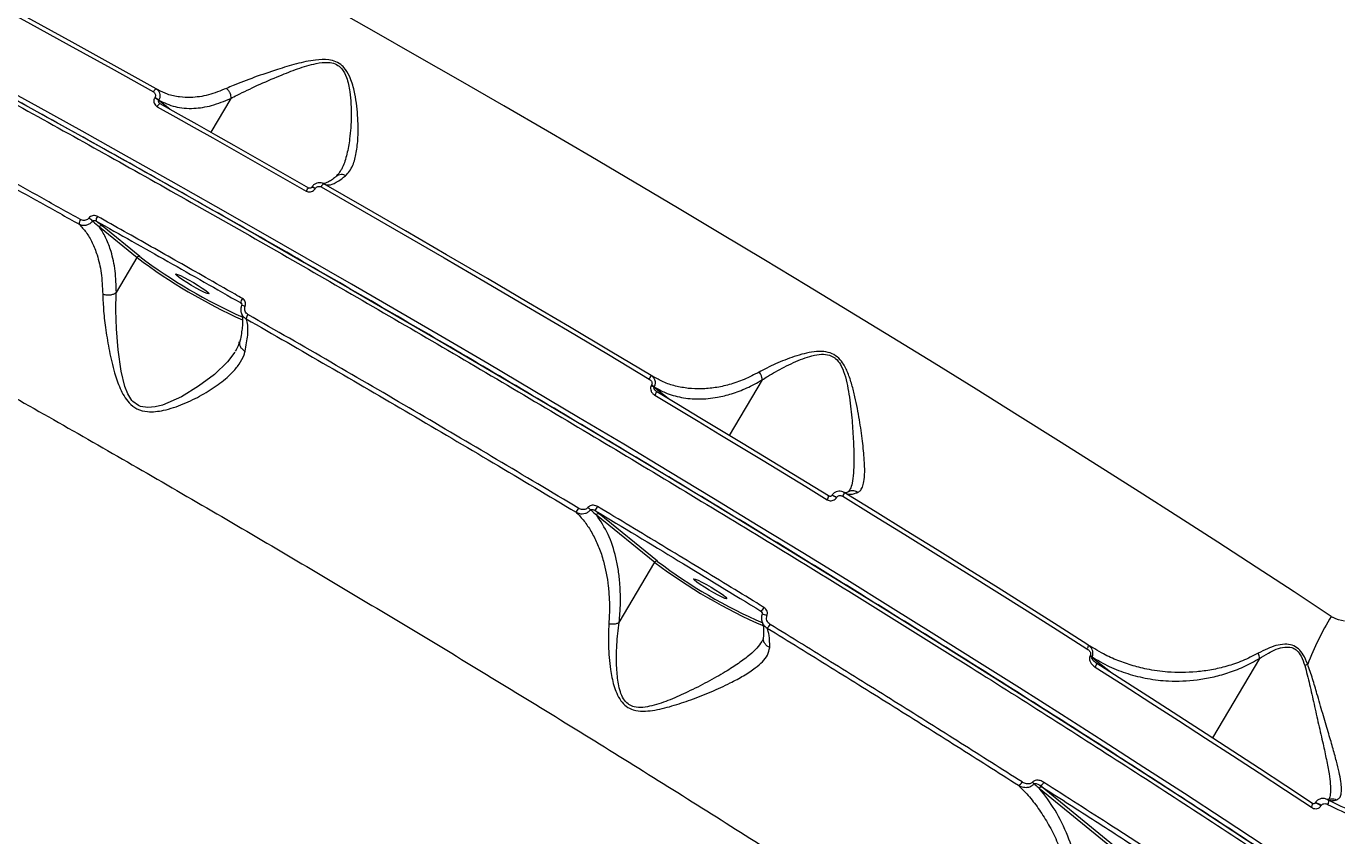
# Model space of a CAD drawing. Header units: millimetres. Extents: x -6879 to 7341, y -8047 to 7187.
# Drawn here: x -119.9 to 183, y 2121.7 to 2308.8 of the extents above; entities that cross this region are included whole.
import ezdxf

# ---------------------------------------------------------------- set-up
doc = ezdxf.new("R2010")
doc.units = ezdxf.units.MM
for name, color, linetype in [('DIKOM_ОБЪЕКТ', 7, 'Continuous'), ('DIKOM_РАЗМЕР_ЗОНА', 7, 'Continuous'), ('DIKOM_РАЗМЕР_ОБЪЕКТА', 7, 'Continuous')]:
    doc.layers.add(name, color=color, linetype=linetype)
doc.styles.add('style1', font='arial.ttf', dxfattribs={"width": 0.8})
doc.dimstyles.new('1-50', dxfattribs={"dimtxt": 300, "dimasz": 200, "dimexe": 100, "dimexo": 0, "dimgap": 100, "dimtad": 0, "dimdec": 0, "dimtxsty": 'style1', "dimcen": 0, "dimclrd": 7, "dimclre": 7, "dimadec": 1, "dimazin": 2, "dimtfac": 1, "dimtdec": 0, "dimtmove": 1, "dimatfit": 3, "dimfxl": 0, "dimlwd": 25, "dimlwe": 18, "dimarcsym": 0})

# ---------------------------------------------------------------- blocks, each defined once
blk = doc.blocks.new('*D19')
at = {"layer": 'Defpoints', "color": 0, "transparency": 16777216}
for p in [(5624.04, 6094.27), (-4435.35, 2864.29), (5624.04, -2640.11)]:
    blk.add_point(p, dxfattribs=at)
at = {"layer": 'DIKOM_РАЗМЕР_ОБЪЕКТА', "color": 7, "lineweight": 18, "transparency": 16777216}
for p, q in [((-4435.35, 2864.29), (-4435.35, 6194.27)), ((5624.04, -2640.11), (5624.04, 6194.27))]:
    blk.add_line(p, q, dxfattribs=at)
at = {"layer": 'DIKOM_РАЗМЕР_ОБЪЕКТА', "color": 7, "lineweight": 25, "transparency": 16777216}
for p, q in [((-4235.35, 6094.27), (2113.67, 6094.27)), ((5424.04, 6094.27), (3193.46, 6094.27))]:
    blk.add_line(p, q, dxfattribs=at)
at = {"layer": 'DIKOM_РАЗМЕР_ОБЪЕКТА', "color": 7, "transparency": 16777216}
for points in [[(-4235.35, 6127.6), (-4235.35, 6060.94), (-4435.35, 6094.27)], [(5424.04, 6127.6), (5424.04, 6060.94), (5624.04, 6094.27)]]:
    blk.add_solid(points, dxfattribs=at)
at = {"layer": 'DIKOM_РАЗМЕР_ОБЪЕКТА', "color": 0, "transparency": 16777216, "insert": (2653.56, 6094.27), "char_height": 300, "attachment_point": 5, "style": 'style1'}
blk.add_mtext('10100', dxfattribs=at)
blk = doc.blocks.new('*D17')
at = {"layer": 'Defpoints', "color": 0, "transparency": 16777216}
for p in [(-5935.35, 6990.27), (-5935.35, 998.27), (7340.79, -2830.86)]:
    blk.add_point(p, dxfattribs=at)
at = {"layer": 'DIKOM_РАЗМЕР_ЗОНА', "color": 7, "lineweight": 18, "transparency": 16777216}
for p, q in [((-5935.35, 998.27), (-5935.35, 7090.27)), ((7340.79, -2830.86), (7340.79, 7090.27))]:
    blk.add_line(p, q, dxfattribs=at)
at = {"layer": 'DIKOM_РАЗМЕР_ЗОНА', "color": 7, "lineweight": 25, "transparency": 16777216}
for p, q in [((-5735.35, 6990.27), (2016.67, 6990.27)), ((7140.79, 6990.27), (3096.46, 6990.27))]:
    blk.add_line(p, q, dxfattribs=at)
at = {"layer": 'DIKOM_РАЗМЕР_ЗОНА', "color": 7, "transparency": 16777216}
for points in [[(-5735.35, 7023.6), (-5735.35, 6956.94), (-5935.35, 6990.27)], [(7140.79, 7023.6), (7140.79, 6956.94), (7340.79, 6990.27)]]:
    blk.add_solid(points, dxfattribs=at)
at = {"layer": 'DIKOM_РАЗМЕР_ЗОНА', "color": 0, "transparency": 16777216, "insert": (2556.56, 6990.27), "char_height": 300, "attachment_point": 5, "style": 'style1'}
blk.add_mtext('13300', dxfattribs=at)

msp = doc.modelspace()

# ---------------------------------------------------------------- linework, layer by layer
at = {"layer": 'DIKOM_ОБЪЕКТ', "color": 7, "linetype": 'Continuous', "lineweight": 15}
for p, q in [((-89.45, 2294.12), (-89.85, 2294.31)), ((-90.16, 2292.32), (-90.2, 2292.25)), ((-89.27, 2291.66), (-89.23, 2291.73)), ((-86.74, 2289.64), (-89.27, 2291.66)), ((-72.65, 2292.13), (-77.27, 2284.31)), ((-47.17, 2275.54), (-47.35, 2275.22)), ((-53.87, 2271.66), (-53.9, 2271.61)), ((-53.13, 2271.26), (-53.1, 2271.3)), ((-103.01, 2262.43), (-94.29, 2255.34)), ((-93.66, 2255.57), (-102.37, 2262.66)), ((-99.08, 2247.24), (-94.29, 2255.34)), ((-70.34, 2244.86), (-70.11, 2244.54)), ((-70.14, 2244.26), (-70.13, 2244.24)), ((-71.4, 2233.99), (-71.56, 2233.68)), ((24.95, 2227.85), (24.52, 2228.07)), ((50.21, 2227.05), (42.61, 2214.21)), ((24.63, 2225.83), (24.58, 2225.74)), ((25.23, 2225.31), (25.29, 2225.4)), ((28.49, 2222.72), (25.23, 2225.31)), ((25.82, 2224.32), (25.69, 2224.42)), ((65.56, 2200.23), (65.58, 2200.22)), ((66.32, 2200.37), (66.3, 2200.34)), ((67.36, 2199.82), (67.38, 2199.84)), ((70.3, 2201.37), (70.17, 2201.15)), ((12.53, 2196.08), (11.56, 2196.86)), ((11.9, 2195.85), (25.38, 2184.88)), ((26.02, 2185.11), (12.53, 2196.08)), ((17.16, 2170.98), (25.38, 2184.88)), ((49.92, 2173.6), (50.2, 2173.22)), ((50.19, 2172.91), (50.2, 2172.89)), ((126.54, 2165.21), (125.48, 2165.84)), ((126.05, 2163.3), (125.98, 2163.2)), ((126.4, 2162.91), (126.46, 2163.02)), ((130.71, 2159.48), (126.4, 2162.91)), ((127.37, 2161.61), (127.19, 2161.77)), ((165.15, 2162.65), (154.29, 2144.3)), ((114.89, 2132.9), (114.44, 2133.26)), ((137.33, 2114.65), (114.89, 2132.9)), ((114.25, 2132.67), (136.69, 2114.42)), ((178.09, 2129.34), (178.04, 2129.26)), ((178.05, 2129.24), (178.04, 2129.26)), ((179.37, 2128.57), (179.41, 2128.64))]:
    msp.add_line(p, q, dxfattribs=at)
at = {"layer": 'DIKOM_ОБЪЕКТ', "color": 7, "linetype": 'Continuous', "lineweight": 15, "flags": 128}
for points in [[(-166.38, 2335.01), (-157.23, 2330.14), (-147.97, 2325.18), (-138.61, 2320.13), (-129.15, 2314.99), (-119.61, 2309.77), (-109.98, 2304.47), (-100.29, 2299.09), (-90.53, 2293.65)], [(-89.85, 2294.31), (-99.59, 2299.74), (-109.27, 2305.11), (-118.87, 2310.4), (-128.39, 2315.61), (-137.83, 2320.73), (-147.17, 2325.77), (-156.41, 2330.72), (-165.54, 2335.58)], [(181.72, 2172.39), (173.14, 2178.04), (164.41, 2183.75), (155.54, 2189.51), (146.52, 2195.32), (137.37, 2201.17), (128.11, 2207.06), (118.72, 2212.98), (109.24, 2218.93), (99.66, 2224.9), (89.99, 2230.89), (80.24, 2236.88), (70.42, 2242.88), (60.55, 2248.88), (50.62, 2254.88), (40.65, 2260.86), (30.65, 2266.82), (20.63, 2272.76), (10.59, 2278.67), (0.55, 2284.55), (-9.49, 2290.38), (-19.51, 2296.18), (-29.51, 2301.92), (-39.47, 2307.6), (-49.4, 2313.22)], [(-127.54, 2294.64), (-117.47, 2289.09), (-107.31, 2283.46), (-97.08, 2277.75), (-86.8, 2271.96), (-76.45, 2266.11), (-66.07, 2260.2), (-55.64, 2254.23), (-45.19, 2248.2), (-34.73, 2242.13), (-24.25, 2236.02), (-13.77, 2229.87), (-3.3, 2223.69), (7.16, 2217.48), (17.58, 2211.25), (27.98, 2205.01), (38.33, 2198.75), (48.63, 2192.49), (58.86, 2186.23), (69.03, 2179.97), (79.12, 2173.72), (89.13, 2167.49), (99.04, 2161.28), (108.85, 2155.09), (118.54, 2148.94), (128.12, 2142.82), (137.57, 2136.75), (146.88, 2130.72), (156.05, 2124.74), (165.07, 2118.82)], [(166.03, 2119.5), (156.99, 2125.44), (147.79, 2131.43), (138.46, 2137.47), (128.99, 2143.56), (119.39, 2149.69), (109.67, 2155.86), (99.84, 2162.06), (89.91, 2168.29), (79.88, 2174.54), (69.76, 2180.8), (59.57, 2187.07), (49.31, 2193.35), (38.98, 2199.63), (28.61, 2205.9), (18.19, 2212.16), (7.74, 2218.4), (-2.74, 2224.62), (-13.24, 2230.82), (-23.74, 2236.98), (-34.25, 2243.11), (-44.74, 2249.2), (-55.21, 2255.23), (-65.66, 2261.22), (-76.07, 2267.14), (-86.44, 2273.01), (-96.75, 2278.81), (-107, 2284.53), (-117.18, 2290.18), (-127.29, 2295.75)], [(-89.85, 2294.31), (-89.9, 2294.32), (-89.97, 2294.3), (-90.04, 2294.25), (-90.13, 2294.18), (-90.23, 2294.07), (-90.33, 2293.95), (-90.43, 2293.8), (-90.53, 2293.65)], [(-88.96, 2290.89), (-88.99, 2290.9), (-89.05, 2290.89), (-89.13, 2290.85), (-89.22, 2290.77), (-89.32, 2290.66), (-89.42, 2290.54), (-89.53, 2290.39), (-89.63, 2290.22)], [(-54.58, 2271.41), (-58.9, 2273.88), (-63.22, 2276.34), (-67.52, 2278.79), (-71.83, 2281.23), (-76.12, 2283.66), (-80.41, 2286.08), (-84.68, 2288.48), (-88.95, 2290.88)], [(-89.63, 2290.22), (-85.35, 2287.82), (-81.07, 2285.41), (-76.77, 2282.99), (-72.47, 2280.55), (-68.16, 2278.11), (-63.84, 2275.65), (-59.51, 2273.19), (-55.18, 2270.71)], [(24.52, 2228.07), (15.09, 2233.7), (5.64, 2239.31), (-3.83, 2244.9), (-13.3, 2250.46), (-22.78, 2256), (-32.25, 2261.5), (-41.7, 2266.96), (-51.14, 2272.38)], [(-51.73, 2271.67), (-42.27, 2266.24), (-32.79, 2260.76), (-23.3, 2255.25), (-13.81, 2249.7), (-4.31, 2244.13), (5.17, 2238.52), (14.65, 2232.9), (24.1, 2227.26)], [(-77.7, 2246.92), (-78.07, 2247.01), (-78.73, 2247.29), (-79.6, 2247.72), (-80.63, 2248.27), (-81.73, 2248.91), (-82.81, 2249.57), (-83.79, 2250.2), (-84.58, 2250.75), (-85.12, 2251.19), (-85.36, 2251.46), (-85.3, 2251.55), (-84.92, 2251.46), (-84.27, 2251.19), (-83.4, 2250.75), (-82.37, 2250.2), (-81.27, 2249.57), (-80.19, 2248.91), (-79.21, 2248.27), (-78.42, 2247.72), (-77.88, 2247.29), (-77.63, 2247.01), (-77.7, 2246.92)], [(-71.69, 2233.45), (-73.38, 2231.27), (-76.43, 2228.32), (-80.08, 2225.57), (-84.05, 2223.15), (-88.43, 2221.25), (-90.08, 2220.82), (-91.78, 2220.64), (-93.48, 2220.9), (-93.97, 2221.11), (-95.24, 2222.04), (-95.49, 2222.32), (-96.45, 2223.84), (-97.12, 2225.52), (-97.99, 2229.07), (-98.68, 2234.02), (-99.04, 2238.88), (-99.18, 2243.2), (-99.09, 2247.23), (-99.09, 2247.24), (-99.09, 2247.24)], [(65.56, 2200.23), (60.64, 2203.24), (55.7, 2206.26), (50.75, 2209.27), (45.79, 2212.28), (40.81, 2215.29), (35.82, 2218.3), (30.83, 2221.31), (25.82, 2224.32)], [(25.41, 2223.5), (30.43, 2220.49), (35.44, 2217.48), (40.44, 2214.46), (45.42, 2211.44), (50.4, 2208.42), (55.36, 2205.4), (60.31, 2202.38), (65.25, 2199.36)], [(68.82, 2200.16), (76.04, 2195.72), (83.21, 2191.29), (90.34, 2186.86), (97.43, 2182.44), (104.47, 2178.03), (111.47, 2173.64), (118.4, 2169.26), (125.29, 2164.89)], [(125.48, 2165.84), (118.62, 2170.19), (111.69, 2174.57), (104.72, 2178.95), (97.69, 2183.35), (90.62, 2187.76), (83.5, 2192.17), (76.34, 2196.6), (69.15, 2201.02)], [(41.97, 2176.46), (41.6, 2176.55), (40.95, 2176.82), (40.07, 2177.26), (39.04, 2177.81), (37.94, 2178.44), (36.86, 2179.1), (35.89, 2179.74), (35.1, 2180.29), (34.56, 2180.72), (34.31, 2181), (34.38, 2181.09), (34.75, 2181), (35.4, 2180.72), (36.28, 2180.29), (37.31, 2179.74), (38.41, 2179.1), (39.49, 2178.44), (40.46, 2177.81), (41.25, 2177.26), (41.79, 2176.82), (42.04, 2176.55), (41.97, 2176.46)], [(125.48, 2165.84), (125.53, 2165.79), (125.55, 2165.72), (125.56, 2165.62), (125.54, 2165.5), (125.5, 2165.36), (125.45, 2165.21), (125.37, 2165.05), (125.29, 2164.89)], [(127.37, 2161.61), (127.42, 2161.58), (127.46, 2161.51), (127.47, 2161.41), (127.46, 2161.29), (127.42, 2161.15), (127.37, 2160.99), (127.29, 2160.82), (127.2, 2160.65)], [(127.2, 2160.65), (133.66, 2156.53), (140.07, 2152.42), (146.41, 2148.33), (152.7, 2144.26), (158.92, 2140.22), (165.07, 2136.2), (171.15, 2132.2), (177.17, 2128.24)], [(177.21, 2129.28), (171.22, 2133.23), (165.15, 2137.22), (159.01, 2141.23), (152.8, 2145.26), (146.53, 2149.32), (140.2, 2153.4), (133.81, 2157.5), (127.37, 2161.61)], [(180.95, 2129.99), (181.02, 2129.93), (181.07, 2129.84), (181.1, 2129.72), (181.11, 2129.59), (181.1, 2129.43), (181.06, 2129.27), (181, 2129.1), (180.92, 2128.93)], [(177.17, 2128.24), (177.26, 2128.41), (177.33, 2128.58), (177.37, 2128.74), (177.39, 2128.9), (177.38, 2129.03), (177.35, 2129.14), (177.29, 2129.22), (177.21, 2129.28)]]:
    msp.add_lwpolyline(points, dxfattribs=at)
at = {"layer": 'DIKOM_ОБЪЕКТ', "color": 7, "linetype": 'Continuous', "lineweight": 15}
for centre, radius, start, end in [((-94.01, 2285.28), 7.95, 53.4072, 61.3693), ((-93.95, 2285.38), 7.91, 53.3902, 61.3864), ((-50.33, 2271.12), 1.5, 122.5169, 158.3648), ((-53.85, 2270.21), 1.42, 121.2384, 159.2357), ((-54.32, 2269.67), 1.98, 53.0387, 77.7026), ((-54.3, 2269.71), 1.99, 53.0824, 77.6375), ((-106.06, 2263.12), 1.62, 142.541, 182.0314), ((-114.65, 2252.37), 15.23, 48.5258, 52.724), ((-102.27, 2263.91), 1.52, 141.3387, 183.8582), ((-102.57, 2262.2), 0.498, 67.2064, 152.5627), ((-93.85, 2255.11), 0.498, 67.1902, 152.6048), ((-16.97, 2358.31), 128.77, 233.0997, 245.7368), ((-19.22, 2354.57), 123.86, 233.0612, 245.8644), ((-68.15, 2244.55), 2.21, 143.6018, 172.1329), ((-70.16, 2242.53), 1.74, 60.2773, 89.0458), ((-66.59, 2240.72), 2.55, 144.8249, 169.3056), ((20.83, 2229.47), 3.96, 325.9405, 339.1813), ((21.21, 2219.97), 6.68, 53.0229, 59.7609), ((21.29, 2220.09), 6.65, 53.0095, 59.784), ((23.08, 2225.18), 2.87, 324.1679, 342.3862), ((64.23, 2200.24), 1.34, 319.0347, 359.3608), ((65.45, 2197.29), 3.17, 52.9206, 74.3843), ((65.47, 2197.32), 3.16, 52.9034, 74.4119), ((67.81, 2201.02), 1.34, 319.3817, 359.9961), ((1.9, 2200.62), 6.74, 321.9681, 331.1236), ((6.13, 2192.69), 6.18, 44.5696, 52.0163), ((7.57, 2200.21), 5.21, 319.9453, 331.9138), ((12.34, 2195.62), 0.498, 67.1998, 152.5883), ((25.83, 2184.65), 0.498, 67.1968, 152.5792), ((99.84, 2283.37), 123.47, 232.9118, 246.4734), ((98.54, 2281.12), 120.33, 232.9365, 246.3956), ((48.72, 2175.32), 2.09, 305.1372, 335.5479), ((49.28, 2168.44), 4.57, 63.4882, 78.4468), ((246.73, 2133.72), 75.64, 149.2567, 158.5918), ((49.98, 2171.52), 2.28, 306.7209, 334.3849), ((123.26, 2158.81), 5.16, 52.5385, 58.0988), ((123.3, 2158.89), 5.19, 52.5483, 58.0734), ((171.68, 2171.1), 10.81, 291.3939, 295.3049), ((109, 2134.64), 1.39, 289.2154, 336.8407), ((110.59, 2131.56), 3.26, 40.8995, 50.0303), ((114.69, 2132.44), 0.498, 67.1866, 152.6084), ((114.15, 2134.46), 1.23, 283.6629, 338.9276), ((176.76, 2125.2), 4.26, 52.2673, 72.4643), ((176.81, 2125.27), 4.26, 52.2711, 72.4647)]:
    msp.add_arc(centre, radius, start, end, dxfattribs=at)
for points, knots in [([(-378.21, 2407.52), (-377.37, 2407.49), (-375.1, 2407.41), (-370.52, 2406.74), (-364.2, 2405.33), (-356.76, 2403.24), (-348.18, 2400.45), (-338.47, 2396.96), (-327.84, 2392.84), (-316.35, 2388.12), (-304.07, 2382.84), (-290.81, 2376.92), (-276.57, 2370.35), (-261.38, 2363.13), (-245.56, 2355.44), (-229.19, 2347.29), (-212.36, 2338.75), (-194.77, 2329.66), (-176.47, 2320.05), (-157.5, 2309.93), (-138.51, 2299.64), (-119.58, 2289.25), (-100.79, 2278.81), (-81.62, 2268.02), (-62.1, 2256.91), (-42.29, 2245.5), (-22.37, 2233.89), (-2.38, 2222.11), (17.62, 2210.2), (37.67, 2198.11), (57.73, 2185.89), (77.71, 2173.56), (97.18, 2161.41), (116.08, 2149.47), (134.36, 2137.77), (152.34, 2126.12), (169.93, 2114.57), (187.05, 2103.16), (202.39, 2092.78), (211.74, 2086.34), (215.87, 2083.49)], [0, 0, 0, 0, 0.0156515, 0.0421674, 0.0687037, 0.0952198, 0.122506, 0.1498141, 0.1771006, 0.2036165, 0.2301528, 0.2566687, 0.2839552, 0.3112634, 0.3385495, 0.3650654, 0.391602, 0.418118, 0.4454041, 0.4727126, 0.4999988, 0.52556, 0.5511396, 0.5767008, 0.6029495, 0.629218, 0.6554666, 0.6819827, 0.7085192, 0.7350352, 0.7623214, 0.78963, 0.816916, 0.8434322, 0.8699686, 0.8964847, 0.9237711, 0.9510795, 0.9783657, 1, 1, 1, 1]), ([(215.81, 2084.61), (211.69, 2087.45), (202.44, 2093.81), (187.31, 2104.05), (170.48, 2115.27), (153, 2126.75), (134.98, 2138.44), (116.49, 2150.27), (97.58, 2162.22), (78.28, 2174.27), (58.63, 2186.39), (38.7, 2198.55), (18.57, 2210.68), (-1.66, 2222.74), (-21.68, 2234.54), (-41.45, 2246.06), (-60.95, 2257.29), (-80.37, 2268.35), (-99.62, 2279.18), (-118.62, 2289.75), (-137.55, 2300.15), (-156.37, 2310.34), (-175.03, 2320.29), (-193.24, 2329.86), (-210.92, 2339), (-227.98, 2347.67), (-244.37, 2355.83), (-260.05, 2363.46), (-275, 2370.56), (-289.18, 2377.11), (-302.53, 2383.08), (-314.99, 2388.44), (-325.78, 2392.87), (-335.06, 2396.49), (-343.03, 2399.43), (-350.34, 2401.94), (-357.07, 2404.06), (-363.07, 2405.68), (-366.88, 2406.62), (-368.46, 2406.87), (-368.49, 2406.87)], [0, 0, 0, 0, 0.022643, 0.050731, 0.078907, 0.107128, 0.135349, 0.163525, 0.191612, 0.2197, 0.247876, 0.276097, 0.304318, 0.332494, 0.360581, 0.387634, 0.414765, 0.441936, 0.469108, 0.496239, 0.523291, 0.551379, 0.579555, 0.607776, 0.635996, 0.664172, 0.69226, 0.720347, 0.748523, 0.776744, 0.804965, 0.833141, 0.861229, 0.883988, 0.90677, 0.929552, 0.952311, 0.975868, 0.999452, 1, 1, 1, 1]), ([(-358.23, 2337.45), (-355.94, 2336.79), (-351.36, 2335.48), (-343.27, 2332.72), (-334.32, 2329.4), (-324.46, 2325.49), (-313.77, 2321.02), (-302.27, 2315.98), (-289.96, 2310.38), (-276.87, 2304.24), (-263.05, 2297.58), (-248.58, 2290.43), (-233.51, 2282.83), (-217.89, 2274.79), (-201.72, 2266.32), (-185.06, 2257.44), (-167.95, 2248.18), (-150.48, 2238.58), (-132.73, 2228.7), (-114.74, 2218.54), (-96.54, 2208.13), (-78.16, 2197.48), (-59.67, 2186.64), (-41.16, 2175.65), (-22.72, 2164.56), (-4.38, 2153.4), (13.82, 2142.18), (31.85, 2130.93), (49.65, 2119.68), (67.12, 2108.49), (84.19, 2097.41), (99.57, 2087.28), (113.35, 2078.09), (121.47, 2072.59), (125.53, 2069.84)], [0, 0, 0, 0, 0.0315566, 0.063213, 0.0949198, 0.1266266, 0.158283, 0.1898394, 0.2213972, 0.2530544, 0.284762, 0.31647, 0.3481275, 0.3796851, 0.4112654, 0.4429444, 0.4746742, 0.5064042, 0.5380838, 0.5696641, 0.6012951, 0.6330254, 0.6648065, 0.6965876, 0.7283185, 0.7599502, 0.7916593, 0.8234678, 0.8553269, 0.8871864, 0.9189953, 0.9507052, 0.9753525, 1, 1, 1, 1]), ([(-107.35, 2264.11), (-110.35, 2265.78), (-119.12, 2270.69), (-133.52, 2278.65), (-150.47, 2287.93), (-167.21, 2296.98), (-178.12, 2302.79), (-183.58, 2305.69)], [0, 0, 0, 0, 0.114455, 0.334765, 0.555076, 0.777538, 1, 1, 1, 1]), ([(-183.74, 2304.56), (-178.35, 2301.69), (-167.57, 2295.95), (-150.92, 2286.95), (-133.96, 2277.67), (-119.48, 2269.66), (-110.68, 2264.74), (-107.68, 2263.06)], [0, 0, 0, 0, 0.220311, 0.440621, 0.663084, 0.885546, 1, 1, 1, 1]), ([(-46.1, 2274.25), (-45.78, 2274.58), (-45.11, 2275.25), (-44.24, 2276.98), (-43.54, 2279.53), (-43.14, 2283.39), (-43.19, 2287.34), (-43.55, 2291.04), (-44.09, 2294.09), (-44.92, 2296.95), (-46.05, 2298.86), (-47.14, 2299.96), (-48.27, 2300.69), (-50.4, 2301.21), (-53.56, 2301.04), (-57.54, 2300.14), (-62.3, 2298.71), (-67.27, 2296.99), (-71.16, 2295.51), (-73.1, 2294.66), (-73.62, 2294.44)], [0, 0, 0, 0, 0.044063, 0.088956, 0.162485, 0.238203, 0.335243, 0.385262, 0.43526, 0.493549, 0.532134, 0.540207, 0.566558, 0.592738, 0.638271, 0.707601, 0.778722, 0.871002, 0.966036, 1, 1, 1, 1]), ([(-72.64, 2292.13), (-72.64, 2292.13), (-72.23, 2292.4), (-70.15, 2293.36), (-66.56, 2295.17), (-61.75, 2297.2), (-57.23, 2299.03), (-53.47, 2300.18), (-50.48, 2300.59), (-48.5, 2300.22), (-47.63, 2299.65), (-47.16, 2299.19), (-46.55, 2298.51), (-45.63, 2296.62), (-44.91, 2292.86), (-44.68, 2287.98), (-45.04, 2283.12), (-45.74, 2279.2), (-46.45, 2276.8), (-47.04, 2275.77), (-47.17, 2275.54)], [0, 0, 0, 0, 0.000021, 0.036935, 0.139049, 0.241315, 0.317114, 0.392638, 0.43971, 0.465738, 0.491258, 0.491599, 0.499628, 0.539002, 0.600757, 0.707763, 0.814852, 0.896211, 0.977448, 1, 1, 1, 1]), ([(-90.53, 2293.65), (-90.43, 2293.58), (-90.24, 2293.45), (-90.06, 2293.14), (-90, 2292.81), (-90.05, 2292.52), (-90.13, 2292.37), (-90.16, 2292.32)], [0, 0, 0, 0, 0.2288366, 0.4578547, 0.6785386, 0.8883824, 1, 1, 1, 1]), ([(-89.23, 2291.73), (-89.18, 2291.83), (-89.02, 2292.13), (-88.92, 2292.69), (-89.02, 2293.35), (-89.33, 2293.94), (-89.68, 2294.19), (-89.85, 2294.31)], [0, 0, 0, 0, 0.113183, 0.325925, 0.547983, 0.775432, 1, 1, 1, 1]), ([(-73.62, 2294.44), (-75.02, 2293.88), (-77.86, 2292.76), (-81.48, 2292.27), (-84.62, 2292.41), (-87.19, 2292.95), (-88.73, 2293.75), (-89.45, 2294.12)], [0, 0, 0, 0, 0.2378965, 0.4814182, 0.6456569, 0.8367361, 1, 1, 1, 1]), ([(-73.62, 2294.44), (-73.56, 2294.39), (-73.4, 2294.26), (-73.11, 2293.92), (-72.82, 2293.4), (-72.62, 2292.74), (-72.64, 2292.33), (-72.64, 2292.13)], [0, 0, 0, 0, 0.087298, 0.253628, 0.502411, 0.751227, 1, 1, 1, 1]), ([(-90.2, 2292.25), (-90.24, 2292.18), (-90.36, 2291.95), (-90.43, 2291.52), (-90.34, 2291), (-90.07, 2290.53), (-89.77, 2290.33), (-89.63, 2290.22)], [0, 0, 0, 0, 0.108293, 0.320455, 0.543036, 0.77153, 1, 1, 1, 1]), ([(-89.03, 2290.95), (-89.07, 2290.97), (-89.16, 2291.04), (-89.26, 2291.2), (-89.33, 2291.38), (-89.32, 2291.51), (-89.3, 2291.59), (-89.28, 2291.63), (-89.27, 2291.66)], [0, 0, 0, 0, 0.1532589, 0.4302189, 0.6779082, 0.8427085, 0.894365, 1, 1, 1, 1]), ([(-89.23, 2291.73), (-88.02, 2291.15), (-85.57, 2289.97), (-81.4, 2289.69), (-77.06, 2290.32), (-74.13, 2291.52), (-72.65, 2292.13)], [0, 0, 0, 0, 0.260686, 0.528706, 0.761624, 1, 1, 1, 1]), ([(-72.65, 2292.13), (-72.65, 2292.13), (-72.65, 2292.13), (-72.65, 2292.13), (-72.64, 2292.13), (-72.64, 2292.13)], [0, 0, 0, 0, 0.4272445, 0.8098339, 1, 1, 1, 1]), ([(-47.2, 2275.56), (-47.25, 2275.47), (-47.46, 2275.03), (-47.79, 2274.63), (-48.09, 2274.4), (-48.18, 2274.33)], [0, 0, 0, 0, 0.148895, 0.748797, 1, 1, 1, 1]), ([(-51.14, 2272.38), (-51.34, 2272.47), (-51.75, 2272.66), (-52.44, 2272.65), (-53.08, 2272.44), (-53.57, 2272.07), (-53.78, 2271.76), (-53.86, 2271.63)], [0, 0, 0, 0, 0.214285, 0.428309, 0.642716, 0.857633, 1, 1, 1, 1]), ([(-48.13, 2274.21), (-48.3, 2274.07), (-48.85, 2273.6), (-49.63, 2273.07), (-50.44, 2272.63), (-50.97, 2272.44), (-51.19, 2272.43), (-51.16, 2272.42), (-51.15, 2272.42)], [0, 0, 0, 0, 0.096301, 0.318538, 0.536134, 0.746483, 0.949072, 1, 1, 1, 1]), ([(-51.01, 2272.36), (-50.68, 2272.23), (-49.98, 2271.96), (-48.54, 2272.53), (-47.18, 2273.39), (-46.4, 2274.01), (-46.1, 2274.25)], [0, 0, 0, 0, 0.299243, 0.644549, 0.864058, 1, 1, 1, 1]), ([(-46.1, 2274.25), (-46.14, 2274.27), (-46.27, 2274.34), (-46.62, 2274.49), (-47.15, 2274.56), (-47.71, 2274.47), (-47.99, 2274.26), (-48.1, 2274.18)], [0, 0, 0, 0, 0.052276, 0.204847, 0.496916, 0.789027, 1, 1, 1, 1]), ([(-55.18, 2270.71), (-55.02, 2270.64), (-54.72, 2270.5), (-54.2, 2270.5), (-53.72, 2270.66), (-53.35, 2270.94), (-53.19, 2271.17), (-53.13, 2271.26)], [0, 0, 0, 0, 0.21502, 0.429965, 0.644701, 0.859191, 1, 1, 1, 1]), ([(-53.9, 2271.62), (-53.93, 2271.57), (-53.99, 2271.48), (-54.15, 2271.38), (-54.32, 2271.35), (-54.48, 2271.36), (-54.55, 2271.41), (-54.58, 2271.43)], [0, 0, 0, 0, 0.202399, 0.421896, 0.637457, 0.858682, 1, 1, 1, 1]), ([(-53.1, 2271.3), (-53.06, 2271.37), (-52.95, 2271.52), (-52.7, 2271.7), (-52.38, 2271.81), (-52.03, 2271.81), (-51.83, 2271.72), (-51.73, 2271.67)], [0, 0, 0, 0, 0.1422612, 0.3570627, 0.5715723, 0.7857109, 1, 1, 1, 1]), ([(-107.68, 2263.06), (-107.6, 2263.02), (-107.29, 2262.87), (-106.68, 2262.75), (-105.88, 2262.85), (-105.13, 2263.19), (-104.75, 2263.58), (-104.56, 2263.77)], [0, 0, 0, 0, 0.081178, 0.316175, 0.544608, 0.771779, 1, 1, 1, 1]), ([(-107.68, 2263.06), (-107.14, 2262.46), (-106, 2261.22), (-104.61, 2258.83), (-103.39, 2255.72), (-102.46, 2251.82), (-102.31, 2248.56), (-102.23, 2246.91)], [0, 0, 0, 0, 0.1665422, 0.3455517, 0.5267545, 0.7607811, 1, 1, 1, 1]), ([(-105.42, 2264.48), (-105.54, 2264.36), (-105.76, 2264.13), (-106.23, 2263.94), (-106.72, 2263.89), (-107.1, 2263.98), (-107.3, 2264.08), (-107.35, 2264.11)], [0, 0, 0, 0, 0.225689, 0.451373, 0.680208, 0.917644, 1, 1, 1, 1]), ([(-103.46, 2264.86), (-103.51, 2264.89), (-103.71, 2264.99), (-104.11, 2265.08), (-104.61, 2265.04), (-105.08, 2264.84), (-105.31, 2264.6), (-105.42, 2264.48)], [0, 0, 0, 0, 0.082576, 0.321712, 0.55129, 0.775646, 1, 1, 1, 1]), ([(-104.56, 2263.77), (-104.53, 2263.81), (-104.49, 2263.85), (-104.38, 2263.9), (-104.25, 2263.93), (-104.05, 2263.92), (-103.9, 2263.87), (-103.81, 2263.82), (-103.79, 2263.81)], [0, 0, 0, 0, 0.172292, 0.198639, 0.411992, 0.648302, 0.908539, 1, 1, 1, 1]), ([(-104.56, 2263.77), (-104.53, 2263.75), (-104, 2263.31), (-103.49, 2262.85), (-103.01, 2262.43)], [0, 0, 0, 0, 0.0646808, 1, 1, 1, 1]), ([(-103.79, 2263.81), (-98.25, 2260.69), (-87.16, 2254.46), (-75.95, 2248.06), (-70.34, 2244.86)], [0, 0, 0, 0, 0.499452, 1, 1, 1, 1]), ([(-102.37, 2262.66), (-102.68, 2262.91), (-103.15, 2263.29), (-103.62, 2263.67), (-103.79, 2263.81)], [0, 0, 0, 0, 0.649483, 1, 1, 1, 1]), ([(-69.93, 2245.87), (-70.5, 2246.19), (-73.35, 2247.83), (-80.39, 2251.84), (-91.02, 2257.87), (-99.31, 2262.53), (-103.46, 2264.86)], [0, 0, 0, 0, 0.050768, 0.253846, 0.626695, 1, 1, 1, 1]), ([(-99.08, 2247.24), (-99.13, 2248.94), (-99.24, 2252.37), (-100.13, 2256.46), (-101.36, 2259.75), (-102.37, 2261.53), (-102.96, 2262.36), (-103.01, 2262.43)], [0, 0, 0, 0, 0.275429, 0.557079, 0.767801, 0.981146, 1, 1, 1, 1]), ([(-102.23, 2246.91), (-102.18, 2246.89), (-101.91, 2246.8), (-101.34, 2246.7), (-100.51, 2246.7), (-99.7, 2246.88), (-99.29, 2247.12), (-99.09, 2247.24)], [0, 0, 0, 0, 0.042862, 0.267968, 0.511964, 0.755963, 1, 1, 1, 1]), ([(-102.23, 2246.91), (-102.18, 2245.61), (-102.07, 2242.99), (-101.53, 2238.5), (-100.73, 2233.7), (-99.68, 2229.13), (-98.51, 2225.63), (-97.34, 2223.3), (-96.12, 2221.61), (-94.28, 2220.18), (-92.08, 2219.65), (-90, 2219.7), (-87.18, 2220.17), (-83.5, 2221.44), (-79.26, 2223.52), (-75.44, 2225.94), (-72.56, 2228.35), (-70.6, 2230.67), (-69.67, 2232.37), (-69.39, 2233.39), (-69.32, 2233.66)], [0, 0, 0, 0, 0.070404, 0.142706, 0.219559, 0.297965, 0.355594, 0.384867, 0.414967, 0.449121, 0.48868, 0.517262, 0.54652, 0.624022, 0.703698, 0.782814, 0.864003, 0.920466, 0.978412, 1, 1, 1, 1]), ([(-99.09, 2247.24), (-99.09, 2247.24), (-99.08, 2247.24), (-99.08, 2247.24), (-99.08, 2247.24)], [0, 0, 0, 0, 0.409363, 1, 1, 1, 1]), ([(-70.34, 2244.86), (-70.29, 2244.82), (-70.23, 2244.79), (-70.2, 2244.73), (-70.19, 2244.71)], [0, 0, 0, 0, 0.815235, 1, 1, 1, 1]), ([(-69.3, 2244.03), (-69.29, 2244.07), (-69.22, 2244.26), (-69.16, 2244.64), (-69.26, 2245.13), (-69.52, 2245.57), (-69.79, 2245.77), (-69.93, 2245.87)], [0, 0, 0, 0, 0.053523, 0.289787, 0.526322, 0.763147, 1, 1, 1, 1]), ([(-70.14, 2242.24), (-70.11, 2242.18), (-70.05, 2242.03), (-69.93, 2241.41), (-69.9, 2240.49), (-69.96, 2239.28), (-70.17, 2237.77), (-70.37, 2236.62), (-70.54, 2235.92), (-70.55, 2235.88)], [0, 0, 0, 0, 0.133839, 0.294843, 0.459573, 0.630992, 0.808346, 0.990032, 1, 1, 1, 1]), ([(-70.13, 2244.24), (-70.15, 2244.18), (-70.27, 2243.86), (-70.36, 2243.23), (-70.2, 2242.41), (-69.78, 2241.68), (-69.32, 2241.36), (-69.1, 2241.2)], [0, 0, 0, 0, 0.054229, 0.2911, 0.527665, 0.76375, 1, 1, 1, 1]), ([(-70.19, 2244.72), (-70.19, 2244.71), (-70.13, 2244.66), (-70.1, 2244.53), (-70.09, 2244.38), (-70.13, 2244.29), (-70.14, 2244.26)], [0, 0, 0, 0, 0.029418, 0.453548, 0.827658, 1, 1, 1, 1]), ([(-68.68, 2242.19), (-68.81, 2242.29), (-69.09, 2242.48), (-69.34, 2242.93), (-69.44, 2243.43), (-69.39, 2243.8), (-69.32, 2244), (-69.3, 2244.03)], [0, 0, 0, 0, 0.236325, 0.47253, 0.709138, 0.945836, 1, 1, 1, 1]), ([(7.81, 2197.36), (1.48, 2201.14), (-11.16, 2208.69), (-30.28, 2219.95), (-49.48, 2231.15), (-62.28, 2238.51), (-68.68, 2242.19)], [0, 0, 0, 0, 0.248596, 0.497192, 0.748597, 1, 1, 1, 1]), ([(-69.32, 2233.66), (-69.07, 2234.98), (-68.65, 2237.14), (-68.64, 2239.37), (-68.83, 2240.55), (-69.04, 2241.06), (-69.1, 2241.2)], [0, 0, 0, 0, 0.395772, 0.651624, 0.910992, 1, 1, 1, 1]), ([(-69.1, 2241.2), (-62.79, 2237.56), (-50.16, 2230.3), (-31.08, 2219.17), (-11.93, 2207.89), (0.83, 2200.27), (7.21, 2196.46)], [0, 0, 0, 0, 0.2485967, 0.4971936, 0.7485963, 1, 1, 1, 1]), ([(-70.68, 2235.85), (-70.75, 2235.56), (-70.92, 2234.86), (-71.35, 2234.12), (-71.59, 2233.7)], [0, 0, 0, 0, 0.426849, 1, 1, 1, 1]), ([(-69.32, 2233.66), (-69.36, 2233.69), (-69.53, 2233.78), (-69.91, 2234.06), (-70.34, 2234.57), (-70.61, 2235.23), (-70.56, 2235.67), (-70.53, 2235.88)], [0, 0, 0, 0, 0.045625, 0.199579, 0.473502, 0.747504, 1, 1, 1, 1]), ([(72.29, 2201.04), (72.48, 2201.15), (72.92, 2201.41), (73.41, 2202.22), (73.79, 2203.63), (73.94, 2205.72), (73.84, 2208.84), (73.43, 2212.89), (72.71, 2217.83), (71.88, 2222.26), (70.98, 2225.92), (70.1, 2228.59), (69.01, 2230.82), (67.61, 2232.45), (65.9, 2233.42), (63.81, 2233.72), (61.59, 2233.52), (58.51, 2232.81), (54.81, 2231.47), (51.62, 2230), (49.97, 2229.1), (49.54, 2228.87)], [0, 0, 0, 0, 0.031143, 0.075384, 0.120732, 0.182116, 0.245385, 0.330257, 0.417607, 0.506576, 0.552378, 0.598098, 0.638396, 0.667092, 0.696203, 0.728671, 0.76681, 0.805986, 0.887766, 0.971246, 1, 1, 1, 1]), ([(50.21, 2227.05), (50.62, 2227.32), (52.2, 2228.34), (55.26, 2230.07), (58.75, 2231.69), (61.71, 2232.66), (63.78, 2233.05), (65.64, 2232.91), (66.72, 2232.36), (67.58, 2231.66), (68.49, 2230.47), (69.33, 2228.31), (69.95, 2225.74), (70.53, 2222.1), (71, 2217.71), (71.33, 2212.73), (71.43, 2208.67), (71.33, 2205.44), (71.04, 2203.32), (70.72, 2202.04), (70.46, 2201.64), (70.4, 2201.54)], [0, 0, 0, 0, 0.031314, 0.11993, 0.210024, 0.250244, 0.291193, 0.323735, 0.347563, 0.352267, 0.380795, 0.422355, 0.470054, 0.517842, 0.616353, 0.70889, 0.8035, 0.869856, 0.937821, 0.984762, 1, 1, 1, 1]), ([(24.1, 2227.26), (24.24, 2227.16), (24.48, 2226.98), (24.69, 2226.62), (24.76, 2226.28), (24.72, 2226.01), (24.65, 2225.87), (24.63, 2225.83)], [0, 0, 0, 0, 0.3025646, 0.5346884, 0.7254677, 0.9170885, 1, 1, 1, 1]), ([(25.29, 2225.4), (25.33, 2225.48), (25.47, 2225.75), (25.57, 2226.26), (25.49, 2226.91), (25.18, 2227.52), (24.81, 2227.89), (24.56, 2228.04), (24.52, 2228.07)], [0, 0, 0, 0, 0.089207, 0.293631, 0.489582, 0.71636, 0.95457, 1, 1, 1, 1]), ([(49.54, 2228.87), (48.38, 2228.27), (46.03, 2227.07), (42.62, 2225.91), (39.32, 2225.19), (36.16, 2224.91), (33.08, 2225.04), (30.13, 2225.58), (27.38, 2226.48), (25.73, 2227.4), (24.95, 2227.85)], [0, 0, 0, 0, 0.1262508, 0.2540715, 0.3766206, 0.5009429, 0.6252819, 0.7534037, 0.8815195, 1, 1, 1, 1]), ([(25.29, 2225.4), (26.12, 2224.94), (28.07, 2223.88), (31.5, 2222.89), (35.53, 2222.51), (39.45, 2222.88), (43.18, 2223.81), (46.63, 2225.09), (49.02, 2226.4), (50.21, 2227.05)], [0, 0, 0, 0, 0.123408, 0.290339, 0.457786, 0.624609, 0.746548, 0.873289, 1, 1, 1, 1]), ([(50.21, 2227.05), (50.21, 2227.25), (50.19, 2227.64), (49.97, 2228.22), (49.74, 2228.63), (49.59, 2228.81), (49.54, 2228.87)], [0, 0, 0, 0, 0.325307, 0.650571, 0.892606, 1, 1, 1, 1]), ([(50.21, 2227.05), (50.21, 2227.05), (50.21, 2227.05), (50.21, 2227.05), (50.21, 2227.05), (50.21, 2227.05)], [0, 0, 0, 0, 0.299727, 0.702129, 1, 1, 1, 1]), ([(24.58, 2225.74), (24.55, 2225.68), (24.44, 2225.47), (24.38, 2225.04), (24.5, 2224.5), (24.83, 2223.93), (25.2, 2223.66), (25.41, 2223.5)], [0, 0, 0, 0, 0.079641, 0.275742, 0.470748, 0.710539, 1, 1, 1, 1]), ([(25.69, 2224.42), (25.63, 2224.47), (25.48, 2224.59), (25.31, 2224.8), (25.22, 2225), (25.19, 2225.14), (25.2, 2225.24), (25.22, 2225.29), (25.23, 2225.31)], [0, 0, 0, 0, 0.246365, 0.556815, 0.771132, 0.859921, 0.941029, 1, 1, 1, 1]), ([(65.25, 2199.36), (65.38, 2199.29), (65.67, 2199.14), (66.16, 2199.09), (66.65, 2199.19), (67.08, 2199.43), (67.27, 2199.69), (67.36, 2199.82)], [0, 0, 0, 0, 0.1890179, 0.4044953, 0.6068547, 0.8033646, 1, 1, 1, 1]), ([(66.3, 2200.34), (66.3, 2200.34), (66.28, 2200.29), (66.21, 2200.22), (66.07, 2200.14), (65.86, 2200.12), (65.68, 2200.15), (65.6, 2200.22), (65.58, 2200.23)], [0, 0, 0, 0, 0.0104856, 0.1627581, 0.354333, 0.6169255, 0.9288427, 1, 1, 1, 1]), ([(69.15, 2201.02), (68.97, 2201.11), (68.58, 2201.31), (67.92, 2201.36), (67.27, 2201.21), (66.71, 2200.87), (66.45, 2200.52), (66.33, 2200.34)], [0, 0, 0, 0, 0.184804, 0.398809, 0.601278, 0.799064, 1, 1, 1, 1]), ([(67.38, 2199.84), (67.44, 2199.93), (67.57, 2200.11), (67.86, 2200.27), (68.19, 2200.34), (68.53, 2200.3), (68.73, 2200.2), (68.82, 2200.16)], [0, 0, 0, 0, 0.195205, 0.390114, 0.593278, 0.811118, 1, 1, 1, 1]), ([(70.35, 2201.29), (70.15, 2201.2), (69.7, 2201), (69.32, 2200.94), (69.21, 2200.97), (69.23, 2200.96), (69.23, 2200.96)], [0, 0, 0, 0, 0.296958, 0.643796, 0.988372, 1, 1, 1, 1]), ([(69.31, 2200.97), (69.65, 2200.81), (70.36, 2200.48), (71.47, 2200.72), (72.18, 2201), (72.29, 2201.04)], [0, 0, 0, 0, 0.432478, 0.9095817, 1, 1, 1, 1]), ([(70.35, 2201.56), (70.31, 2201.5), (70.23, 2201.38), (70.23, 2201.39), (70.23, 2201.39)], [0, 0, 0, 0, 0.537338, 1, 1, 1, 1]), ([(72.29, 2201.04), (72.27, 2201.06), (72.08, 2201.2), (71.66, 2201.4), (71.04, 2201.47), (70.57, 2201.41), (70.38, 2201.29), (70.36, 2201.28)], [0, 0, 0, 0, 0.041734, 0.337089, 0.654843, 0.972647, 1, 1, 1, 1]), ([(7.21, 2196.46), (7.4, 2196.37), (7.85, 2196.16), (8.59, 2196.07), (9.35, 2196.19), (10.03, 2196.5), (10.36, 2196.85), (10.53, 2197.02)], [0, 0, 0, 0, 0.17418, 0.403628, 0.605219, 0.800072, 1, 1, 1, 1]), ([(7.21, 2196.46), (7.46, 2196.22), (8.33, 2195.33), (9.7, 2193.61), (11.22, 2191.13), (12.52, 2188.32), (13.79, 2184.52), (14.58, 2180.44), (14.9, 2176.18), (14.92, 2173.26), (14.8, 2171.4), (14.76, 2170.71)], [0, 0, 0, 0, 0.0465609, 0.1660407, 0.2855029, 0.4082695, 0.531016, 0.7327795, 0.836344, 0.9398889, 1, 1, 1, 1]), ([(9.94, 2197.56), (9.83, 2197.45), (9.62, 2197.24), (9.19, 2197.08), (8.7, 2197.04), (8.22, 2197.14), (7.93, 2197.29), (7.81, 2197.36)], [0, 0, 0, 0, 0.188907, 0.377397, 0.579169, 0.816445, 1, 1, 1, 1]), ([(12.17, 2197.76), (12.04, 2197.83), (11.73, 2197.99), (11.22, 2198.09), (10.71, 2198.05), (10.26, 2197.88), (10.04, 2197.67), (9.94, 2197.56)], [0, 0, 0, 0, 0.182534, 0.423797, 0.62743, 0.813422, 1, 1, 1, 1]), ([(10.53, 2197.02), (10.56, 2197.04), (10.6, 2197.08), (10.71, 2197.12), (10.87, 2197.14), (11.1, 2197.09), (11.34, 2197), (11.49, 2196.91), (11.56, 2196.86)], [0, 0, 0, 0, 0.076254, 0.132318, 0.2954, 0.506054, 0.782197, 1, 1, 1, 1]), ([(10.53, 2197.02), (10.6, 2196.97), (11.06, 2196.58), (11.51, 2196.19), (11.9, 2195.85)], [0, 0, 0, 0, 0.138136, 1, 1, 1, 1]), ([(11.56, 2196.86), (17.99, 2193), (30.87, 2185.25), (43.56, 2177.49), (49.92, 2173.6)], [0, 0, 0, 0, 0.4992723, 1, 1, 1, 1]), ([(50.62, 2174.45), (50.06, 2174.79), (47.26, 2176.51), (39.5, 2181.25), (27.26, 2188.69), (17.2, 2194.74), (12.17, 2197.76)], [0, 0, 0, 0, 0.044142, 0.220714, 0.610012, 1, 1, 1, 1]), ([(17.16, 2170.98), (17.23, 2171.69), (17.4, 2173.6), (17.49, 2176.58), (17.36, 2179.89), (17.01, 2183.04), (16.22, 2187.03), (14.72, 2191.6), (12.85, 2194.42), (11.9, 2195.85)], [0, 0, 0, 0, 0.0670852, 0.179638, 0.2922099, 0.4079214, 0.5236467, 0.7591193, 1, 1, 1, 1]), ([(49.92, 2173.6), (49.98, 2173.56), (50.05, 2173.51), (50.1, 2173.43), (50.1, 2173.42)], [0, 0, 0, 0, 0.84466, 1, 1, 1, 1]), ([(50.2, 2172.89), (50.12, 2172.61), (49.95, 2172.03), (50.11, 2171.1), (50.57, 2170.25), (51.08, 2169.88), (51.34, 2169.69)], [0, 0, 0, 0, 0.237986, 0.490681, 0.746301, 1, 1, 1, 1]), ([(50.1, 2173.42), (50.11, 2173.41), (50.17, 2173.35), (50.21, 2173.21), (50.23, 2173.04), (50.2, 2172.95), (50.19, 2172.91)], [0, 0, 0, 0, 0.077614, 0.465229, 0.762694, 1, 1, 1, 1]), ([(51.31, 2172.52), (51.36, 2172.69), (51.46, 2173.04), (51.36, 2173.6), (51.08, 2174.1), (50.78, 2174.33), (50.62, 2174.45)], [0, 0, 0, 0, 0.233902, 0.4825, 0.74134, 1, 1, 1, 1]), ([(52.03, 2170.53), (51.87, 2170.65), (51.56, 2170.89), (51.27, 2171.42), (51.16, 2171.99), (51.27, 2172.35), (51.31, 2172.52)], [0, 0, 0, 0, 0.258379, 0.516782, 0.767809, 1, 1, 1, 1]), ([(184.78, 2171.27), (183.89, 2171.46), (182.91, 2171.68), (181.96, 2172.23), (181.8, 2172.34), (181.72, 2172.39)], [0, 0, 0, 0, 0.821713, 0.907807, 1, 1, 1, 1]), ([(14.76, 2170.71), (14.69, 2169.03), (14.56, 2165.63), (14.97, 2160.76), (15.69, 2157.03), (16.53, 2154.58), (17.43, 2152.89), (18.73, 2151.51), (20.53, 2150.63), (22.65, 2150.41), (25.67, 2150.69), (29.4, 2151.62), (33.93, 2153.14), (38.48, 2154.95), (42.57, 2156.82), (46, 2158.67), (48.52, 2160.31), (50.35, 2161.91), (51.6, 2163.48), (51.83, 2164.6), (51.95, 2165.19)], [0, 0, 0, 0, 0.086351, 0.174678, 0.233619, 0.263513, 0.294117, 0.321205, 0.348563, 0.382668, 0.415427, 0.484431, 0.555014, 0.633367, 0.713306, 0.776075, 0.840408, 0.890543, 0.942132, 1, 1, 1, 1]), ([(14.76, 2170.71), (14.81, 2170.7), (15.13, 2170.65), (15.74, 2170.61), (16.55, 2170.71), (16.95, 2170.88), (17.15, 2170.97)], [0, 0, 0, 0, 0.056215, 0.368531, 0.68424, 1, 1, 1, 1]), ([(50.1, 2166.55), (49.75, 2166.05), (49.05, 2165.03), (47.22, 2163.35), (44.78, 2161.51), (41.47, 2159.41), (37.56, 2157.18), (33.25, 2155.02), (28.99, 2153.07), (25.49, 2151.84), (22.67, 2151.28), (20.82, 2151.3), (19.68, 2151.78), (18.83, 2152.39), (18.04, 2153.34), (17.37, 2154.96), (16.83, 2157.36), (16.49, 2161.03), (16.53, 2165.84), (16.92, 2169.32), (17.15, 2170.97), (17.15, 2170.97)], [0, 0, 0, 0, 0.050769, 0.1048943, 0.1737137, 0.2426256, 0.3288621, 0.4151705, 0.4902588, 0.5651325, 0.5990002, 0.6328557, 0.6550259, 0.6591037, 0.6853493, 0.716258, 0.7473766, 0.8102152, 0.9050608, 0.9999038, 1, 1, 1, 1]), ([(17.15, 2170.97), (17.15, 2170.97), (17.16, 2170.98), (17.16, 2170.98), (17.16, 2170.98), (17.16, 2170.98)], [0, 0, 0, 0, 0.293155, 0.704195, 1, 1, 1, 1]), ([(50.25, 2170.9), (50.29, 2170.79), (50.38, 2170.56), (50.51, 2169.81), (50.56, 2168.8), (50.5, 2167.9), (50.47, 2167.45)], [0, 0, 0, 0, 0.236274, 0.486684, 0.740514, 1, 1, 1, 1]), ([(51.95, 2165.19), (51.95, 2166.18), (51.96, 2168), (51.53, 2169.16), (51.34, 2169.69)], [0, 0, 0, 0, 0.539519, 1, 1, 1, 1]), ([(51.34, 2169.69), (56.27, 2166.65), (66.14, 2160.57), (80.76, 2151.46), (95.24, 2142.37), (104.72, 2136.35), (109.45, 2133.33)], [0, 0, 0, 0, 0.249099, 0.4982, 0.749101, 1, 1, 1, 1]), ([(110.27, 2134.1), (105.56, 2137.09), (96.13, 2143.09), (81.66, 2152.18), (66.97, 2161.33), (57.01, 2167.47), (52.03, 2170.53)], [0, 0, 0, 0, 0.249099, 0.498199, 0.749101, 1, 1, 1, 1]), ([(50.44, 2167.45), (50.44, 2167.39), (50.44, 2167.22), (50.36, 2166.97), (50.16, 2166.65), (50.09, 2166.56)], [0, 0, 0, 0, 0.2400108, 0.7595301, 1, 1, 1, 1]), ([(51.95, 2165.19), (51.91, 2165.21), (51.64, 2165.32), (51.16, 2165.64), (50.68, 2166.24), (50.43, 2166.89), (50.48, 2167.29), (50.5, 2167.45)], [0, 0, 0, 0, 0.043847, 0.288148, 0.559622, 0.83111, 1, 1, 1, 1]), ([(125.29, 2164.89), (125.51, 2164.72), (125.82, 2164.48), (126.07, 2164.03), (126.15, 2163.73), (126.13, 2163.48), (126.07, 2163.36), (126.05, 2163.3)], [0, 0, 0, 0, 0.437108, 0.628906, 0.790917, 0.90606, 1, 1, 1, 1]), ([(126.46, 2163.02), (126.51, 2163.13), (126.63, 2163.37), (126.7, 2163.83), (126.64, 2164.38), (126.37, 2165.02), (125.95, 2165.52), (125.59, 2165.76), (125.48, 2165.84)], [0, 0, 0, 0, 0.113273, 0.2471, 0.420373, 0.607362, 0.880095, 1, 1, 1, 1]), ([(125.98, 2163.2), (125.94, 2163.11), (125.85, 2162.91), (125.83, 2162.51), (125.95, 2162.02), (126.33, 2161.36), (126.8, 2160.91), (127.16, 2160.68), (127.2, 2160.65)], [0, 0, 0, 0, 0.092789, 0.206148, 0.369262, 0.57245, 0.947177, 1, 1, 1, 1]), ([(164.87, 2163.86), (163.65, 2163.24), (161.2, 2162), (157.6, 2160.81), (154.07, 2159.98), (149.45, 2159.36), (144.42, 2159.35), (139.43, 2160.05), (135.47, 2161.05), (131.99, 2162.31), (129, 2163.68), (127.24, 2164.77), (126.54, 2165.21)], [0, 0, 0, 0, 0.08299, 0.166969, 0.250243, 0.333532, 0.502882, 0.630818, 0.730866, 0.830921, 0.932187, 1, 1, 1, 1]), ([(176.3, 2161.33), (175.99, 2162.09), (175.43, 2163.41), (174.21, 2164.97), (172.71, 2165.85), (170.87, 2166.03), (168.93, 2165.67), (166.86, 2164.91), (165.57, 2164.23), (164.87, 2163.86)], [0, 0, 0, 0, 0.150791, 0.262538, 0.375815, 0.504338, 0.659826, 0.816009, 1, 1, 1, 1]), ([(165.15, 2162.66), (165.14, 2162.86), (165.13, 2163.21), (164.98, 2163.62), (164.89, 2163.82), (164.87, 2163.86)], [0, 0, 0, 0, 0.499476, 0.907312, 1, 1, 1, 1]), ([(165.15, 2162.65), (165.82, 2163.08), (167.06, 2163.87), (169.02, 2164.82), (170.84, 2165.34), (172.45, 2165.32), (173.4, 2164.84), (174.16, 2164.19), (174.97, 2163.04), (175.38, 2161.78), (175.63, 2161.04)], [0, 0, 0, 0, 0.192073, 0.351175, 0.509486, 0.634434, 0.718648, 0.742093, 0.849599, 1, 1, 1, 1]), ([(127.19, 2161.77), (127.04, 2161.89), (126.79, 2162.08), (126.54, 2162.39), (126.41, 2162.62), (126.36, 2162.77), (126.37, 2162.86), (126.39, 2162.89), (126.39, 2162.91), (126.4, 2162.91)], [0, 0, 0, 0, 0.418599, 0.674881, 0.850528, 0.943273, 0.971707, 0.99554, 1, 1, 1, 1]), ([(126.46, 2163.02), (127.77, 2162.24), (130.39, 2160.7), (134.7, 2159.05), (139.27, 2157.91), (144.59, 2157.3), (149.61, 2157.48), (154.22, 2158.27), (157.79, 2159.25), (161.44, 2160.62), (163.91, 2161.98), (165.15, 2162.66)], [0, 0, 0, 0, 0.124574, 0.249154, 0.376413, 0.503665, 0.667719, 0.751085, 0.834427, 0.91678, 1, 1, 1, 1]), ([(165.15, 2162.66), (165.15, 2162.66), (165.15, 2162.66), (165.15, 2162.66), (165.15, 2162.66), (165.15, 2162.65)], [0, 0, 0, 0, 0.286629, 0.673831, 1, 1, 1, 1]), ([(175.63, 2161.04), (176.01, 2159.58), (176.79, 2156.61), (177.78, 2152.01), (178.83, 2147.38), (179.82, 2143.07), (180.66, 2139.22), (181.24, 2136.11), (181.57, 2133.55), (181.59, 2131.71), (181.43, 2130.49), (181.15, 2130.08), (181.06, 2129.94)], [0, 0, 0, 0, 0.114803, 0.232259, 0.356184, 0.48287, 0.590874, 0.701537, 0.791196, 0.883169, 0.959254, 1, 1, 1, 1]), ([(183.03, 2129.96), (183.26, 2130.09), (183.72, 2130.35), (184.06, 2131.26), (184.16, 2132.52), (184, 2134.23), (183.59, 2136.36), (182.94, 2139.01), (182.08, 2142.12), (181, 2145.81), (179.77, 2149.97), (178.57, 2154.11), (177.46, 2157.95), (176.69, 2160.2), (176.3, 2161.33)], [0, 0, 0, 0, 0.066885, 0.13557, 0.205538, 0.277108, 0.356054, 0.436725, 0.528015, 0.621256, 0.727997, 0.837101, 0.917984, 1, 1, 1, 1]), ([(109.45, 2133.33), (109.62, 2133.25), (110.17, 2132.96), (111.08, 2132.79), (111.99, 2132.93), (112.63, 2133.24), (112.91, 2133.54), (113.05, 2133.69)], [0, 0, 0, 0, 0.144119, 0.467942, 0.690098, 0.84029, 1, 1, 1, 1]), ([(109.45, 2133.33), (110.31, 2132.46), (112.03, 2130.7), (114.34, 2127.64), (116.45, 2124.28), (118.56, 2120.09), (120.21, 2115.78), (121.41, 2111.44), (122.16, 2107.81), (122.67, 2103.94), (122.89, 2100.06), (122.84, 2096.25), (122.56, 2093.74), (122.42, 2092.48)], [0, 0, 0, 0, 0.100764, 0.201527, 0.303791, 0.406059, 0.549022, 0.627945, 0.706849, 0.787295, 0.86771, 0.933557, 1, 1, 1, 1]), ([(112.68, 2134.06), (112.59, 2133.97), (112.41, 2133.79), (111.99, 2133.64), (111.38, 2133.62), (110.77, 2133.81), (110.39, 2134.03), (110.27, 2134.1)], [0, 0, 0, 0, 0.138872, 0.27675, 0.496569, 0.841881, 1, 1, 1, 1]), ([(115.29, 2134.01), (115.16, 2134.09), (114.76, 2134.33), (114.09, 2134.53), (113.42, 2134.5), (112.97, 2134.34), (112.78, 2134.15), (112.68, 2134.06)], [0, 0, 0, 0, 0.160547, 0.508189, 0.731872, 0.865353, 1, 1, 1, 1]), ([(113.05, 2133.69), (113.07, 2133.71), (113.11, 2133.74), (113.22, 2133.77), (113.42, 2133.76), (113.77, 2133.66), (114.12, 2133.48), (114.36, 2133.32), (114.44, 2133.26)], [0, 0, 0, 0, 0.038264, 0.081805, 0.192019, 0.418068, 0.812464, 1, 1, 1, 1]), ([(113.05, 2133.69), (113.14, 2133.62), (113.54, 2133.28), (113.94, 2132.94), (114.25, 2132.67)], [0, 0, 0, 0, 0.214882, 1, 1, 1, 1]), ([(114.44, 2133.26), (118.49, 2130.67), (126.58, 2125.49), (138.48, 2117.8), (150.2, 2110.16), (157.81, 2105.14), (161.61, 2102.63)], [0, 0, 0, 0, 0.249314, 0.498628, 0.749312, 1, 1, 1, 1]), ([(162.58, 2103.31), (162.1, 2103.64), (159.66, 2105.24), (153.28, 2109.44), (143.3, 2115.98), (130.02, 2124.59), (120.56, 2130.64), (115.29, 2134.01)], [0, 0, 0, 0, 0.032157, 0.1607906, 0.4182841, 0.6757766, 1, 1, 1, 1]), ([(123.84, 2092.7), (124.03, 2093.99), (124.41, 2096.59), (124.62, 2100.51), (124.57, 2104.47), (124.23, 2108.43), (123.63, 2112.2), (122.61, 2116.7), (120.83, 2121.99), (118.04, 2127.76), (115.52, 2131.03), (114.25, 2132.67)], [0, 0, 0, 0, 0.071415, 0.143565, 0.228292, 0.31305, 0.399787, 0.486541, 0.639753, 0.818877, 1, 1, 1, 1]), ([(180.95, 2129.99), (180.71, 2130.09), (180.23, 2130.3), (179.44, 2130.29), (178.73, 2130.02), (178.3, 2129.64), (178.14, 2129.38), (178.1, 2129.31)], [0, 0, 0, 0, 0.2420976, 0.4845056, 0.7176436, 0.9313826, 1, 1, 1, 1]), ([(181.48, 2130.16), (181.43, 2130.14), (181.17, 2130.03), (180.92, 2130.03), (180.89, 2130.03), (180.87, 2130.03)], [0, 0, 0, 0, 0.098437, 0.572096, 1, 1, 1, 1]), ([(193.72, 2125.6), (191.53, 2126.03), (187.1, 2126.89), (183.02, 2128.95), (180.95, 2129.99)], [0, 0, 0, 0, 0.493745, 1, 1, 1, 1]), ([(180.95, 2129.99), (181.24, 2129.88), (181.82, 2129.66), (182.62, 2129.86), (183.03, 2129.96)], [0, 0, 0, 0, 0.497295, 1, 1, 1, 1]), ([(181.48, 2130.13), (181.66, 2130.18), (182.05, 2130.28), (182.57, 2130.18), (182.89, 2130.04), (183, 2129.97), (183.03, 2129.96)], [0, 0, 0, 0, 0.345938, 0.753109, 0.954733, 1, 1, 1, 1]), ([(177.17, 2128.24), (177.32, 2128.15), (177.67, 2127.96), (178.23, 2127.89), (178.74, 2128), (179.12, 2128.23), (179.29, 2128.46), (179.37, 2128.57)], [0, 0, 0, 0, 0.2267217, 0.491943, 0.695961, 0.8477294, 1, 1, 1, 1]), ([(178.05, 2129.24), (178.04, 2129.22), (178.01, 2129.18), (177.94, 2129.12), (177.81, 2129.07), (177.62, 2129.07), (177.41, 2129.14), (177.28, 2129.23), (177.21, 2129.28)], [0, 0, 0, 0, 0.0437346, 0.0954521, 0.2159292, 0.4188637, 0.7240416, 1, 1, 1, 1]), ([(179.41, 2128.64), (179.45, 2128.7), (179.54, 2128.83), (179.77, 2129), (180.11, 2129.11), (180.52, 2129.11), (180.79, 2128.99), (180.92, 2128.93)], [0, 0, 0, 0, 0.103397, 0.262419, 0.461148, 0.728139, 1, 1, 1, 1]), ([(180.92, 2128.93), (182.98, 2127.89), (187.15, 2125.78), (191.68, 2124.89), (193.97, 2124.44)], [0, 0, 0, 0, 0.493785, 1, 1, 1, 1])]:
    msp.add_open_spline(points, degree=3, knots=knots, dxfattribs=at)

# ---------------------------------------------------------------- dimensions: what is measured, and where the dimension line sits
at = {"layer": 'DIKOM_РАЗМЕР_ЗОНА'}
dim = msp.add_linear_dim(base=(-5935.35, 6990.27), p1=(7340.79, -2830.86), p2=(-5935.35, 998.27), text='13300', dimstyle='1-50', override={"dimscale": 1, "dimtix": 0, "dimtofl": 1, "dimtmove": 1, "dimatfit": 3}, dxfattribs=at)
dim.commit()
dim.dimension.update_dxf_attribs({"geometry": '*D17', "text_midpoint": (2556.56, 6990.27), "dimtype": 160})
at = {"layer": 'DIKOM_РАЗМЕР_ОБЪЕКТА'}
dim = msp.add_linear_dim(base=(5624.04, 6094.27), p1=(-4435.35, 2864.29), p2=(5624.04, -2640.11), text='10100', dimstyle='1-50', override={"dimscale": 1, "dimtix": 0, "dimtofl": 1, "dimtmove": 1, "dimatfit": 3}, dxfattribs=at)
dim.commit()
dim.dimension.update_dxf_attribs({"geometry": '*D19', "text_midpoint": (2653.56, 6094.27), "dimtype": 160})

doc.saveas('drawing.dxf')
